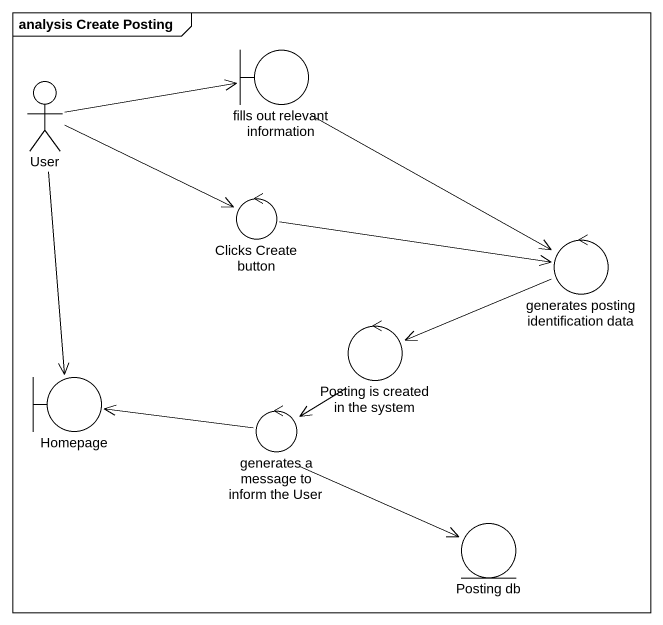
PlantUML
@startuml
mainframe analysis Create Posting
actor User
boundary "fills out relevant information" as fills_out_relevant
control "Clicks Create button" as Clicks_Create_button
control "generates posting identification data" as generates_posting
control "Posting is created in the system" as Posting_is_created_in_the
boundary Homepage
control "generates a message to inform the User" as generates_a_message_to
entity "Posting db" as Posting_db
User -right-> fills_out_relevant
User -right-> Clicks_Create_button
User --> Homepage
fills_out_relevant --> generates_posting
Clicks_Create_button -right-> generates_posting
generates_posting -left-> Posting_is_created_in_the
Posting_is_created_in_the --> generates_a_message_to
generates_a_message_to -left-> Homepage
generates_a_message_to -right-> Posting_db
@enduml
